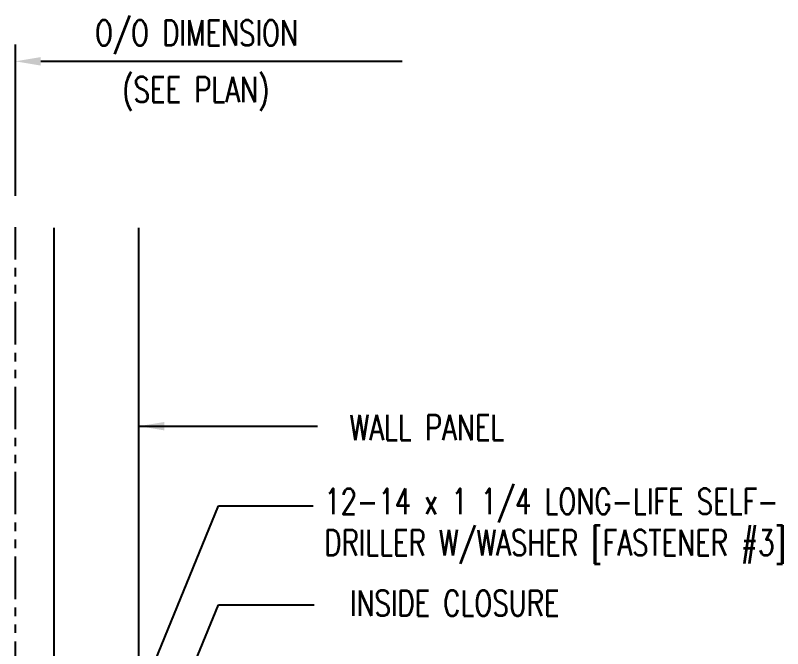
# Model space of a CAD drawing. Header units: inches. Extents: x 6.9 to 40.9, y 11.7 to 39.1.
# Drawn here: x 15.51 to 26.81, y 29.73 to 39.06 of the extents above; entities that cross this region are included whole.
import ezdxf
from ezdxf.enums import TextEntityAlignment as Align

# ---------------------------------------------------------------- set-up
doc = ezdxf.new("R2010")
doc.units = ezdxf.units.IN
doc.header["$MEASUREMENT"] = 0
doc.linetypes.add('PHANTOM', pattern=[2.5, 1.25, -0.25, 0.25, -0.25, 0.25, -0.25])
for name, color, linetype in [('DIM', 2, 'Continuous'), ('PANEL', 11, 'Continuous'), ('STLA', 10, 'Continuous'), ('TEXT', 2, 'Continuous'), ('TRIM', 6, 'Continuous')]:
    doc.layers.add(name, color=color, linetype=linetype)
doc.styles.add('TEXT1', font='ROMANS.shx', dxfattribs={"width": 0.75, "height": 0.375})
doc.dimstyles.new('DETAIL$7', dxfattribs={"dimscale": 4, "dimtxt": 0.09375, "dimasz": 0.09375, "dimexe": 0.0625, "dimexo": 0.125, "dimgap": 0.0625, "dimtad": 1, "dimdec": 4, "dimzin": 3, "dimdsep": 46, "dimlunit": 4, "dimtxsty": 'TEXT1', "dimblk": 'ARCHTICK', "dimcen": 0.0625, "dimclrd": 7, "dimclre": 7, "dimclrt": 2, "dimadec": 0, "dimazin": 0, "dimtfac": 0.59375, "dimtdec": 4, "dimtmove": 2, "dimatfit": 3, "dimfxl": 0, "dimfrac": 2, "dimtolj": 1, "dimtzin": 3, "dimarcsym": 0})

# ---------------------------------------------------------------- blocks, each defined once
blk = doc.blocks.new('FD-F3')
at = {"layer": 'TEXT', "style": 'TEXT1', "width": 0.75}
for s, p in [('12-14 x 1 1/4 LONG-LIFE SELF-', (0.0047, -0.0408)), ('DRILLER W/WASHER [FASTENER #3]', (0.0047, -0.1926))]:
    blk.add_text(s, height=0.09375, dxfattribs=at).set_placement(p)
blk.add_attdef('(QUANTITY)', (0.0047, -0.3444), '', height=0.0938, dxfattribs=at)
blk = doc.blocks.new('_ArchTick')
at = {"color": 0, "linetype": 'ByBlock', "const_width": 0.15}
blk.add_lwpolyline([(-0.5, -0.5), (0.5, 0.5)], dxfattribs=at)

msp = doc.modelspace()

# ---------------------------------------------------------------- linework, layer by layer
at = {"layer": 'DIM', "color": 7}
for p, q in [((15.51439, 36.40145), (15.51439, 38.63213)), ((15.88939, 38.38213), (21.20875, 38.38213))]:
    msp.add_line(p, q, dxfattribs=at)
msp.add_solid([(15.88939, 38.44463), (15.88939, 38.31963), (15.51439, 38.38213)], dxfattribs=at)
at = {"layer": 'PANEL'}
for p, q in [((16.0833, 35.93214), (16.0833, 24.60656)), ((17.3333, 24.60656), (17.3333, 35.93214))]:
    msp.add_line(p, q, dxfattribs=at)
at = {"layer": 'STLA', "color": 8, "linetype": 'PHANTOM', "ltscale": 0.5}
msp.add_line((15.51439, 11.71423), (15.51439, 35.93956), dxfattribs=at)

# ---------------------------------------------------------------- block references
at = {"layer": 'TEXT', "xscale": 4, "yscale": 4, "zscale": 4}
msp.add_blockref('FD-F3', (20.04387, 31.87805), dxfattribs=at)

# ---------------------------------------------------------------- texts
at = {"layer": 'TEXT', "style": 'TEXT1', "width": 0.75}
for s, p in [('WALL PANEL', (22.71389, 32.80292)), ('INSIDE CLOSURE', (23.52603, 30.21604))]:
    msp.add_text(s, height=0.375, dxfattribs=at).set_placement(p, align=Align.RIGHT)
at = {"layer": 'TRIM', "color": 2, "style": 'TEXT1', "width": 0.75}
for s, p in [('O/O DIMENSION', (16.68674, 38.61259)), ('(SEE PLAN)', (17.08592, 37.77915))]:
    msp.add_text(s, height=0.375, dxfattribs=at).set_placement(p)

# ---------------------------------------------------------------- leaders
for points in [[(17.3333, 33.0094), (18.80805, 33.0094), (19.9612, 33.0094)], [(16.26879, 26.3668), (18.50459, 31.83544), (19.90051, 31.83544)], [(16.94734, 26.58028), (18.50459, 30.3797), (19.91265, 30.3797)]]:
    msp.add_leader(points, dimstyle='DETAIL$7')

doc.saveas('drawing.dxf')
